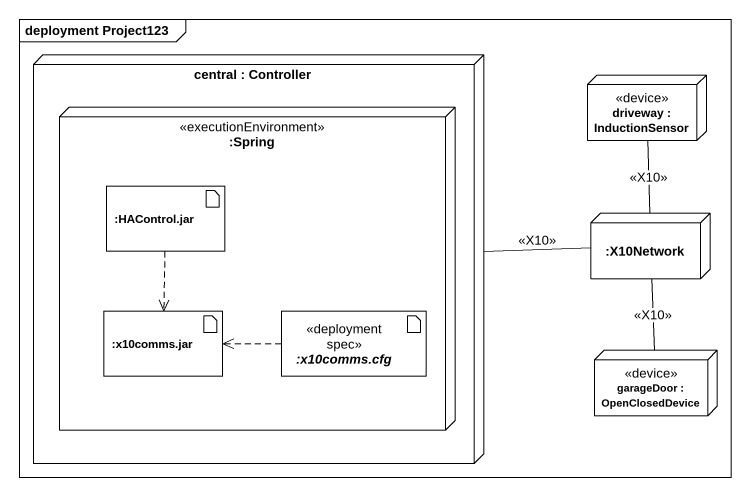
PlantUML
@startuml
mainframe deployment Project123
node "central : Controller" as central {
  node ":Spring" as Spring <<executionEnvironment>> {
    artifact ":HAControl.jar" as HAControl_jar
    artifact ":x10comms.jar" as x10comms_jar
    artifact ":x10comms.cfg" as x10comms_cfg <<deployment spec>>
  }
}
node "driveway : InductionSensor" as driveway <<device>>
node ":X10Network" as X10Network
node "garageDoor : OpenClosedDevice" as garageDoor <<device>>
central -right- X10Network : <<X10>>
HAControl_jar ..> x10comms_jar
X10Network -up- driveway : <<X10>>
X10Network -- garageDoor : <<X10>>
x10comms_cfg .left.> x10comms_jar
@enduml
